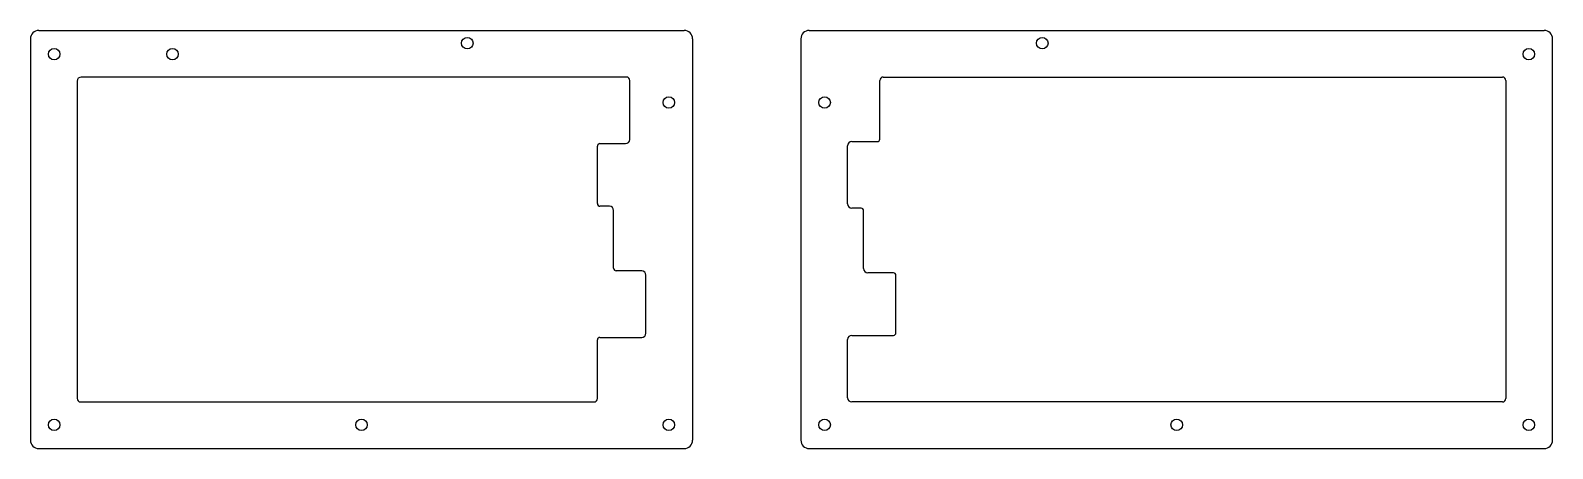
# Model space of a CAD drawing. Header units: millimetres. Extents: x 53 to 501, y 39 to 162.
import ezdxf

# ---------------------------------------------------------------- set-up
doc = ezdxf.new("R2010")
doc.units = ezdxf.units.MM

msp = doc.modelspace()

# ---------------------------------------------------------------- linework, layer by layer
for p, q in [((55.19, 161.9), (245.39, 161.9)), ((282.31, 161.9), (498.92, 161.9)), ((52.69, 159.4), (52.69, 41.05)), ((247.89, 159.4), (247.89, 41.05)), ((279.81, 159.4), (279.81, 41.05)), ((501.42, 41.05), (501.42, 159.4)), ((228.38, 148.15), (67.69, 148.15)), ((304.08, 148.15), (486.67, 148.15)), ((66.44, 146.9), (66.44, 53.3)), ((229.38, 129.75), (229.38, 147.15)), ((303.08, 129.85), (303.08, 147.15)), ((487.67, 147.15), (487.67, 53.3)), ((219.85, 110.8), (219.85, 127.75)), ((220.6, 128.5), (228.13, 128.5)), ((293.56, 110.7), (293.56, 127.85)), ((294.81, 129.1), (302.33, 129.1)), ((223.37, 110.05), (220.6, 110.05)), ((224.62, 91.75), (224.62, 108.8)), ((297.57, 109.45), (294.81, 109.45)), ((298.32, 91.65), (298.32, 108.7)), ((232.89, 91), (225.37, 91)), ((234.14, 72.6), (234.14, 89.75)), ((307.1, 90.4), (299.57, 90.4)), ((307.85, 72.7), (307.85, 89.65)), ((294.81, 71.95), (307.1, 71.95)), ((219.85, 53.3), (219.85, 70.6)), ((220.6, 71.35), (232.89, 71.35)), ((293.56, 53.55), (293.56, 70.7)), ((67.44, 52.3), (218.85, 52.3)), ((486.67, 52.3), (294.81, 52.3)), ((55.19, 38.55), (245.39, 38.55)), ((282.31, 38.55), (498.92, 38.55))]:
    msp.add_line(p, q)
for centre in [(181.48, 158.13), (350.98, 158.13), (59.69, 154.9), (94.57, 154.9), (494.42, 154.9), (240.89, 140.65), (286.81, 140.65), (59.69, 45.55), (150.29, 45.55), (240.89, 45.55), (286.81, 45.55), (390.62, 45.55), (494.42, 45.55)]:
    msp.add_circle(centre, 1.7)
for centre, radius, start, end in [((55.19, 159.4), 2.5, 90, 180), ((245.39, 159.4), 2.5, 0, 90), ((282.31, 159.4), 2.5, 90, 180), ((498.92, 159.4), 2.5, 0, 90), ((67.69, 146.9), 1.25, 90, 180), ((228.38, 147.15), 1, 360, 90), ((304.08, 147.15), 1, 90, 180), ((486.67, 147.15), 1, 0, 90), ((220.6, 127.75), 0.75, 90, 180), ((228.13, 129.75), 1.25, 270, 0), ((294.81, 127.85), 1.25, 90, 180), ((302.33, 129.85), 0.75, 270, 360), ((220.6, 110.8), 0.75, 180, 270), ((223.37, 108.8), 1.25, 0, 90), ((294.81, 110.7), 1.25, 180, 270), ((297.57, 108.7), 0.75, 0, 90), ((225.37, 91.75), 0.75, 180, 270), ((232.89, 89.75), 1.25, 0, 90), ((299.57, 91.65), 1.25, 180, 270), ((307.1, 89.65), 0.75, 0, 90), ((232.89, 72.6), 1.25, 270, 0), ((294.81, 70.7), 1.25, 90, 180), ((307.1, 72.7), 0.75, 270, 0), ((220.6, 70.6), 0.75, 90, 180), ((67.44, 53.3), 1, 180, 270), ((218.85, 53.3), 1, 270, 0), ((294.81, 53.55), 1.25, 180, 270), ((486.67, 53.3), 1, 270, 0), ((55.19, 41.05), 2.5, 180, 270), ((245.39, 41.05), 2.5, 270, 0), ((282.31, 41.05), 2.5, 180, 270), ((498.92, 41.05), 2.5, 270, 0)]:
    msp.add_arc(centre, radius, start, end)

doc.saveas('drawing.dxf')
